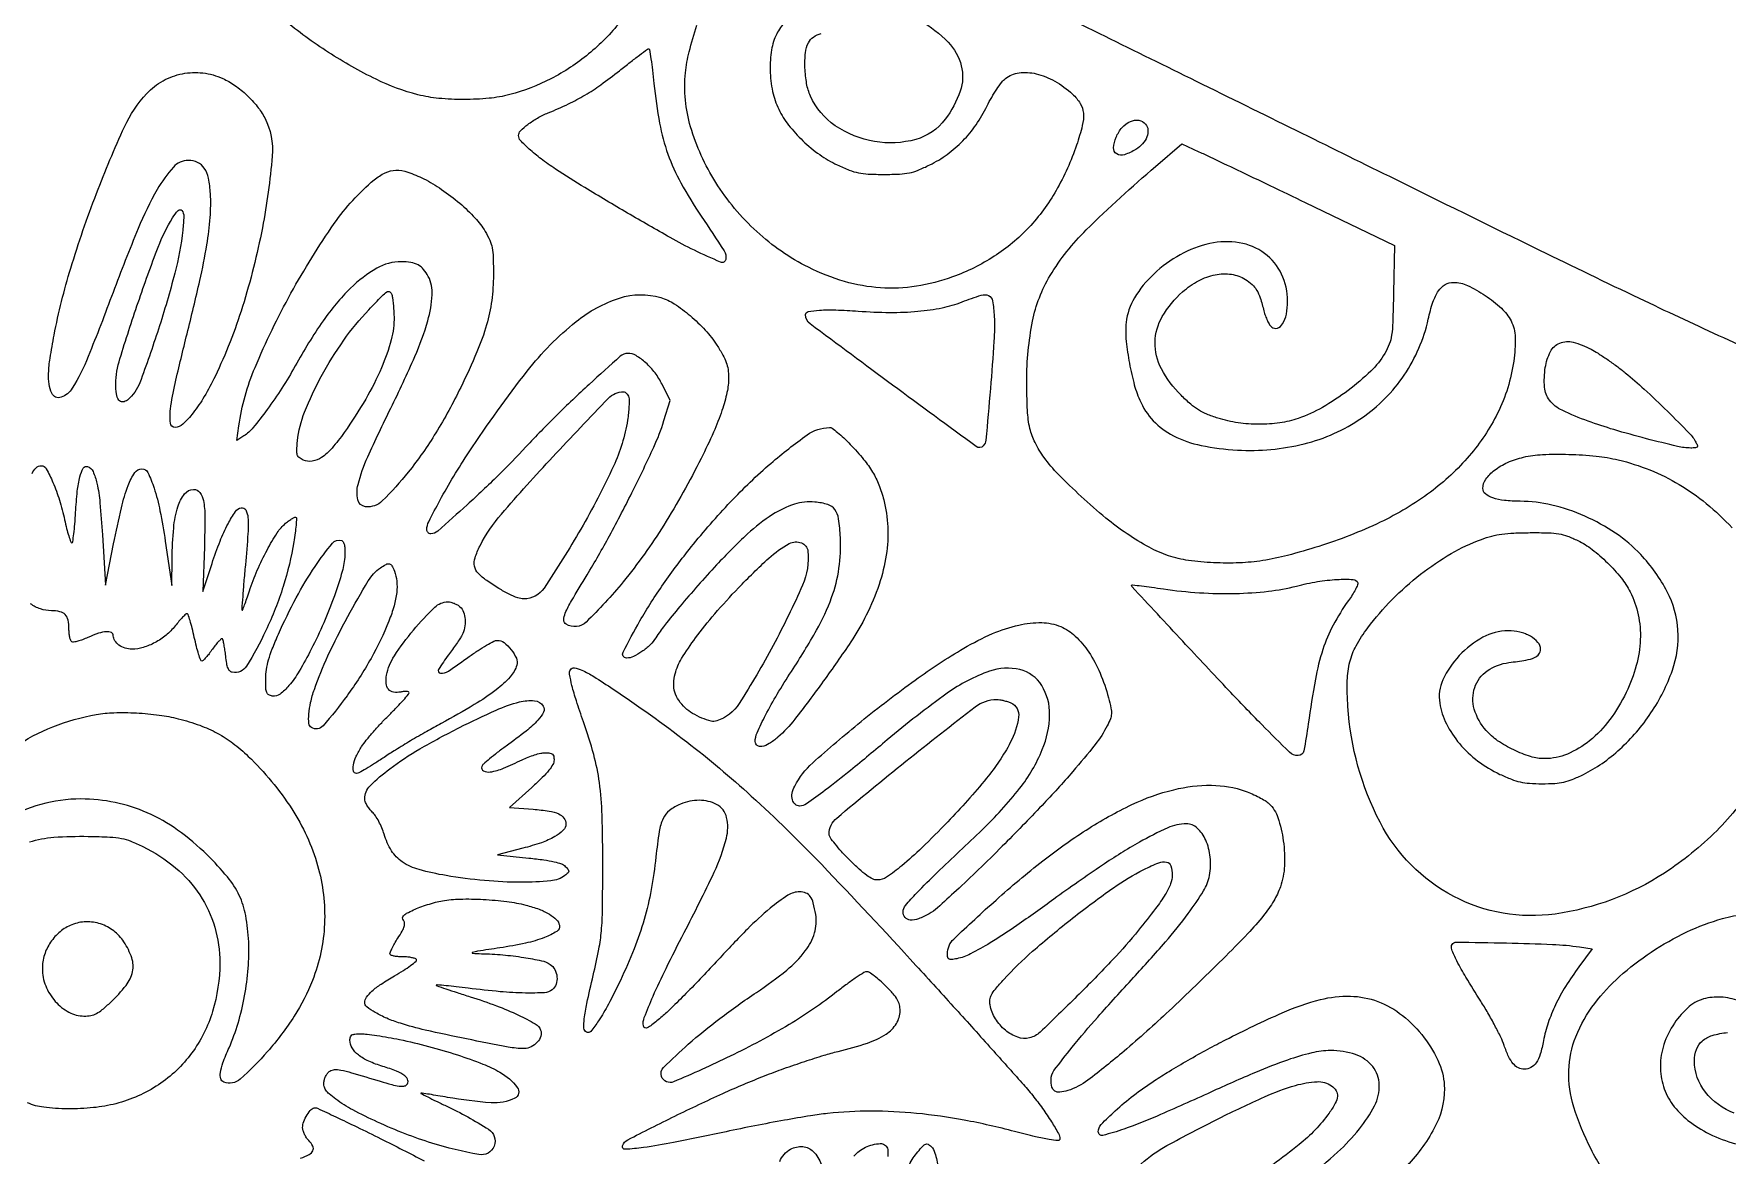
# Model space of a CAD drawing. Header units: inches. Extents: x 0 to 5940, y 0 to 4205.
# Drawn here: x 5472.47 to 5513.54, y 789.33 to 816.52 of the extents above; entities that cross this region are included whole.
import ezdxf

# ---------------------------------------------------------------- set-up
doc = ezdxf.new("R2010")
doc.units = ezdxf.units.IN
doc.header["$LTSCALE"] = 50
doc.header["$MEASUREMENT"] = 0
doc.layers.get('0').update_dxf_attribs({"color": 1})

# ---------------------------------------------------------------- blocks, each defined once
blk = doc.blocks.new('JACZ-COO-GE-001-CAR-LOGO-R00')
at = {"color": 8}
for points in [[(6138.07, 3519.85, -0.003782), (6111.38, 3531.85, -0.003657), (6084.56, 3544.39, -0.002578), (6050.83, 3560.68, -0.000791), (6000.07, 3585.62, 0.000111), (5968.48, 3601.2, 0.000091), (5934.74, 3617.81, 0.000092), (5903.73, 3633.07, 0.000245), (5881.57, 3643.95, -0.000842)], [(5739.93, 3637.92, -0.052553), (5729.27, 3627.11, -0.052228), (5716.51, 3618.7, -0.055886), (5702.57, 3613.34, -0.039981), (5695.59, 3612.11, -0.023501), (5687.12, 3611.7, -0.023482), (5678.62, 3612.08, -0.039129), (5671.57, 3613.3, -0.052222), (5657.42, 3618.52, -0.028692), (5641.33, 3627.62, -0.028577), (5626.2, 3638.64, -0.046825)], [(5795.67, 3637.95, 0.060403), (5792.87, 3633.88, 0.081313), (5791.09, 3628.48, 0.045597), (5790.64, 3621.56, 0.044678), (5791.46, 3614.44, 0.06249), (5793.53, 3608.38, 0.052881), (5796.88, 3603.03, 0.036335), (5801.71, 3597.73, 0.03566), (5807.38, 3593.05, 0.043826), (5813.3, 3589.59, 0.016448), (5817.39, 3587.81, 0.04407), (5820.44, 3586.91, 0.039226), (5823.79, 3586.49, 0.010899), (5829.09, 3586.38, 0.010546), (5834.41, 3586.49, 0.040343), (5837.7, 3586.9, 0.046477), (5840.64, 3587.8, 0.01732), (5844.59, 3589.58, 0.043162), (5850.49, 3593.15, 0.042193), (5855.74, 3597.71, 0.041185), (5860.25, 3603.19, 0.037257), (5863.98, 3609.53, -0.016476), (5865.52, 3612.42, -0.016607), (5867.25, 3615.19, -0.016654), (5868.91, 3617.51, -0.062052), (5870.17, 3618.78, -0.136019), (5874.77, 3620.7, -0.088742), (5880.54, 3620.4, -0.073814), (5886.83, 3617.93, -0.054696), (5892.86, 3613.51, -0.070233), (5895.46, 3610.35, -0.118236), (5896.51, 3607.11, -0.081114), (5896.16, 3602.89, -0.020529), (5894.21, 3596.28, -0.047326), (5887.31, 3580.95, -0.059464), (5878.07, 3568.42, -0.061347), (5866.39, 3558.71, -0.055356), (5852.31, 3551.73, -0.04886), (5840.05, 3548.56, -0.055342), (5827.91, 3548.03, -0.054476), (5815.79, 3550.18, -0.04502), (5803.58, 3554.97, -0.070173), (5786.12, 3567.03, -0.065782), (5772.23, 3583.68, -0.069231), (5763.72, 3602.46, -0.097181), (5762.01, 3620.74, -0.036203), (5763.24, 3627.79, -0.016327), (5765.81, 3636.82, -0.016114)], [(5841.44, 3638.45, -0.061169), (5850.81, 3631.04, -0.134312), (5855.25, 3623.13, -0.145908), (5854.87, 3614.52, -0.077307), (5849.81, 3605.01, -0.165474), (5839.85, 3598.2, -0.110992), (5825.96, 3597.49, -0.10628), (5812.62, 3602.85, -0.141067), (5804.26, 3612.84, -0.060312), (5802.97, 3617.07, -0.034329), (5802.4, 3622.41, -0.034025), (5802.55, 3627.52, -0.09872), (5803.57, 3630.89, -0.118074), (5805.27, 3632.79, -0.083993), (5807.86, 3634.02, -0.052441)], [(5541.15, 3485.26, -0.105928), (5542.48, 3487.18, -0.190473), (5544.25, 3487.88, -0.275082), (5545.89, 3486.9, -0.022855), (5548.15, 3482.25, -0.026696), (5550.34, 3476.28, -0.021172), (5552.08, 3469.63, 0.008726), (5552.79, 3466.66, 0.014035), (5553.5, 3464.16, 0.007764), (5554.17, 3462.13, 0.318816), (5554.53, 3461.88, 0.37183), (5554.84, 3462.15, 0.005109), (5555.22, 3464.89, 0.011388), (5555.57, 3468.2, 0.006895), (5555.83, 3472.13, -0.012716), (5556.4, 3479.31, -0.037045), (5557.28, 3484.2, -0.062524), (5558.42, 3487.08, -0.360402), (5559.83, 3487.64, -0.210209), (5561.7, 3485.96, -0.05298), (5563.03, 3481.97, -0.03095), (5564.05, 3475.4, -0.007725), (5564.88, 3464.56), (5565.91, 3447.58), (5568.66, 3461.48, -0.008657), (5571.31, 3473.7, -0.032557), (5573.59, 3481.2, -0.055184), (5575.82, 3485.57, -0.252609), (5578.24, 3486.88, -0.289406), (5580.26, 3485.6, -0.033047), (5582.34, 3480.36, -0.028439), (5584.34, 3472.67, -0.012764), (5586.14, 3462.38), (5588.36, 3447.38), (5588.46, 3456.49, -0.019296), (5588.98, 3466.86, -0.052783), (5590.4, 3474.05, -0.089262), (5592.64, 3478.37, -0.232842), (5595.69, 3479.88, -0.231408), (5597.8, 3478.85, -0.119515), (5599.03, 3476.11, -0.04699), (5599.52, 3470.75, -0.007869), (5599.34, 3460.44), (5598.82, 3445.38), (5601.95, 3454.88, -0.014229), (5604.66, 3462.41, -0.027014), (5607.34, 3468.26, -0.029819), (5609.82, 3472.39, -0.197198), (5611.8, 3473.68, -0.330589), (5613.33, 3472.95, -0.103224), (5614.07, 3470.35, -0.035919), (5614.07, 3465.01, -0.00544), (5613.2, 3454.38, 0.001919), (5612.68, 3448.61, 0.003111), (5612.3, 3443.69, 0.000531), (5611.98, 3439.36, 0.202927), (5612.08, 3439.06, 0.556218), (5612.25, 3439.09, 0.003196), (5612.94, 3440.84, 0.008316), (5613.72, 3442.97, 0.004773), (5614.59, 3445.56, -0.022495), (5617.23, 3452.56, -0.021372), (5620.53, 3459.41, -0.021628), (5623.94, 3465.18, -0.07351), (5626.83, 3468.45, -0.017494), (5628.02, 3469.37, -0.02781), (5629.09, 3470.07, -0.026632), (5629.98, 3470.51, -0.308574), (5630.34, 3470.44, -0.216329), (5630.5, 3470, -0.005488), (5630.33, 3467.8, -0.010759), (5630.04, 3465.17, -0.007014), (5629.6, 3462.15, -0.037195), (5626.01, 3447.13, -0.033071), (5620.13, 3432.17, -0.028806), (5613.6, 3420.17, -0.310227), (5608.8, 3418.07, -0.153489), (5607.96, 3418.52, -0.096459), (5607.34, 3419.47, -0.055781), (5606.89, 3421.06, -0.016292), (5606.55, 3423.58, 0.009251), (5606.31, 3425.6, 0.012889), (5606.01, 3427.4, 0.00932), (5605.7, 3428.88, 0.140693), (5605.45, 3429.34, 0.387427), (5605.07, 3429.35, 0.025826), (5604.22, 3428.56, 0.02658), (5603.19, 3427.4, 0.015531), (5602.08, 3425.9, -0.012773), (5600.96, 3424.36, -0.018359), (5599.88, 3423.06, -0.01436), (5598.93, 3422.06, -0.198245), (5598.48, 3421.88, -0.317659), (5598.1, 3422.15, -0.008425), (5597.4, 3424.23, -0.014654), (5596.67, 3426.81, -0.009126), (5595.95, 3429.88, 0.008347), (5595.24, 3432.95, 0.013454), (5594.52, 3435.53, 0.00716), (5593.84, 3437.63, 0.321234), (5593.48, 3437.88, 0.191663), (5593.05, 3437.71, 0.010483), (5592, 3436.66, 0.015056), (5590.77, 3435.33, 0.010332), (5589.46, 3433.74, -0.053442), (5586.41, 3430.64, -0.048432), (5582.67, 3428.13, -0.050257), (5578.68, 3426.47, -0.071629), (5574.89, 3425.9, -0.075296), (5572.54, 3426.24, -0.082716), (5570.48, 3427.26, -0.094574), (5569.07, 3428.75, -0.143423), (5568.57, 3430.45, 0.291453), (5567.91, 3431.49, 0.127542), (5566.24, 3431.79, 0.064209), (5563.54, 3431.25, 0.024994), (5559.98, 3429.84, -0.017881), (5558.2, 3429.1, -0.024315), (5556.54, 3428.57, -0.022633), (5555.16, 3428.28, -0.182425), (5554.54, 3428.4, -0.169096), (5554.16, 3428.86, -0.031918), (5553.85, 3429.92, -0.030883), (5553.64, 3431.26, -0.024018), (5553.57, 3432.74, 0.05093), (5553.27, 3435.72, 0.14239), (5552.29, 3437.56, 0.146321), (5550.5, 3438.56, 0.054876), (5547.62, 3438.88, -0.080512), (5543.9, 3439.49, -0.081692), (5540.58, 3441.24, -0.065669)], [(6123.77, 3381.35, -0.062301), (6110.64, 3364.53, -0.051488), (6092.96, 3350.22, -0.110001), (6055.99, 3336.37, -0.157111), (6021.72, 3342.33, -0.153424), (5996.82, 3367.38, -0.103709), (5985.95, 3406.47, -0.021285), (5985.75, 3415.33, -0.05654), (5986.6, 3421.6, -0.064432), (5988.74, 3427.04, -0.034747), (5992.65, 3433.09, -0.034447), (6000.88, 3442.64, -0.032162), (6010.53, 3451.21, -0.033136), (6020.85, 3458.2, -0.044243), (6031.08, 3463.02, -0.02515), (6034.57, 3464.11, -0.028888), (6038, 3464.78, -0.023224), (6042.04, 3465.15, -0.009457), (6047.57, 3465.28, -0.007486), (6053.75, 3465.23, -0.035127), (6057.28, 3464.89, -0.048609), (6060.17, 3464.11, -0.02372), (6063.68, 3462.6, -0.051016), (6068.52, 3459.6, -0.029396), (6073.69, 3455.09, -0.029406), (6078.3, 3450.01, -0.051546), (6081.38, 3445.25, -0.066404), (6084.1, 3437.54, -0.061513), (6084.8, 3429.17, -0.057205), (6083.44, 3420.34, -0.044979), (6080.04, 3411.27, -0.048058), (6074.48, 3402.07, -0.062354), (6067.66, 3394.96, -0.071031), (6060.14, 3390.44, -0.099388), (6052.48, 3388.89, -0.07532), (6047.71, 3389.6, -0.03743), (6042, 3391.84, -0.037225), (6036.58, 3394.96, -0.063384), (6032.67, 3398.41, -0.108412), (6028.69, 3405.63, -0.15441), (6028.82, 3412.91, -0.161471), (6033.06, 3418.56, -0.120625), (6040.39, 3421.37, 0.009758), (6046.16, 3422.22, 0.058295), (6049.07, 3423.06, 0.135114), (6050.52, 3424.2, 0.160254), (6051.07, 3425.86, 0.180767), (6050.2, 3428.18, 0.084281), (6047.68, 3430.25, 0.070464), (6044.09, 3431.68, 0.063297), (6040.1, 3432.13, 0.1213), (6031.62, 3429.9, 0.079194), (6023.57, 3423.71, 0.081724), (6018.07, 3415.55, 0.148353), (6016.99, 3407.65, 0.077056), (6019.25, 3400.66, 0.059171), (6023.68, 3393.96, 0.055599), (6029.89, 3388.09, 0.051902), (6037.37, 3383.58, 0.016668), (6041.21, 3381.94, 0.038095), (6044.22, 3381.02, 0.037769), (6047.35, 3380.56, 0.016127), (6051.59, 3380.41, 0.015336), (6055.89, 3380.52, 0.041304), (6058.92, 3380.95, 0.04227), (6061.8, 3381.86, 0.0167), (6065.59, 3383.57, 0.038049), (6071.88, 3387.29, 0.031992), (6077.93, 3392.13, 0.030934), (6083.51, 3397.88, 0.029871), (6088.42, 3404.34, 0.062584), (6095.65, 3418.78, 0.101488), (6097.52, 3432.33, 0.104287), (6093.9, 3445.27, 0.068994), (6084.93, 3457.88, 0.055011), (6076.47, 3465.07, 0.044753), (6066.05, 3470.84, 0.0451), (6054.88, 3474.61, 0.05868), (6044.16, 3475.88, -0.025825), (6038.85, 3476.16, -0.057188), (6034.9, 3477.04, -0.088583), (6032.43, 3478.42, -0.224805), (6031.57, 3480.24, -0.156413), (6032.56, 3483.33, -0.073775), (6035.51, 3486.38, -0.060668), (6039.92, 3489, -0.045525), (6045.29, 3490.79, -0.046668), (6051.71, 3491.68, -0.018288), (6060.67, 3491.75, -0.018462), (6069.9, 3491.15, -0.03327), (6077.37, 3489.87, -0.03669), (6088.06, 3486.47, -0.039004), (6097.92, 3481.58, -0.037982), (6107.12, 3475.1, -0.031546), (6115.85, 3466.91, -0.04237)], [(5535.07, 3392.72, -0.05585), (5548.09, 3399.65, -0.050037), (5562.81, 3403.83, -0.038355), (5568.76, 3404.43, -0.018994), (5576.37, 3404.33, -0.018942), (5584.11, 3403.63, -0.031426), (5590.54, 3402.39, -0.02321), (5597.78, 3400.15, -0.036654), (5603.72, 3397.5, -0.038549), (5608.99, 3394.12, -0.029529), (5614.2, 3389.67, -0.057347), (5628.89, 3371.92, -0.074606), (5637.64, 3352.73, -0.080735), (5639.96, 3333.08, -0.083041), (5635.88, 3313.9, -0.049362), (5629.72, 3301.87, -0.036223), (5620.7, 3289.88, -0.032274), (5611.46, 3280.56, -0.279736), (5605.95, 3279.56, -0.232786), (5604.89, 3280.7, -0.110152), (5604.75, 3282.75, -0.052874), (5605.6, 3286.03, -0.013247), (5607.69, 3291.15, 0.031269), (5610.75, 3299.5, 0.026277), (5612.95, 3308.66, 0.026253), (5614.18, 3318.01, 0.031018), (5614.33, 3326.94, 0.033474), (5613.32, 3335.87, 0.066642), (5611.14, 3342.63, 0.061853), (5607.13, 3348.89, 0.025353), (5600.29, 3356.33, 0.038744), (5590.32, 3364.72, 0.051274), (5580.02, 3370.6, 0.053896), (5569.18, 3374.07, 0.050141), (5557.57, 3375.25, 0.067782), (5544.05, 3373.42, 0.0683), (5531.56, 3368.05, 0.064347)], [(6117.94, 3222.13, -0.042935), (6109.41, 3223.27, -0.05274), (6096.4, 3227.64, -0.063521), (6085.46, 3234.45, -0.060535), (6076.18, 3244.08, -0.042129), (6068.14, 3256.88, -0.044574), (6062.33, 3271.09, -0.081407), (6060.63, 3283.47, -0.090028), (6063.01, 3294.89, -0.065885), (6069.42, 3306.17, -0.048385), (6077.75, 3315.2, -0.035815), (6088.52, 3323.52, -0.035412), (6100.53, 3330.31, -0.04353), (6112.59, 3334.82, -0.035386), (6120.13, 3336.34, -0.030806)], [(6116.58, 3269.03, -0.133884), (6106.8, 3276.19, -0.168475), (6103.09, 3286.72, -0.087634), (6103.76, 3290.61, -0.12987), (6105.71, 3293.44, -0.106037), (6109.15, 3295.31, -0.045801), (6114.29, 3296.33, 0.01111)], [(6118.89, 3306.76, 0.068123), (6112.8, 3308.21, 0.080012), (6106.89, 3307.84, 0.12048), (6101.32, 3305.06, 0.070093), (6096.31, 3299.46, 0.066389), (6092.79, 3292.31, 0.080796), (6091.58, 3284.94, 0.077741), (6092.64, 3278.1, 0.079648), (6095.73, 3271.98, 0.071601), (6100.91, 3266.62, 0.048042), (6108.13, 3262.08, 0.053767), (6117.04, 3258.73, 0.036763)], [(5540.18, 3360.73, -0.05854), (5548.45, 3362.31, -0.022804), (5560.09, 3362.61, -0.006096), (5567.43, 3362.38, -0.035048), (5571.3, 3361.94, -0.049395), (5574.46, 3361.02, -0.019641), (5578.59, 3359.17, -0.059143), (5589.64, 3351.97, -0.072638), (5597.83, 3342.8, -0.075465), (5602.85, 3331.97, -0.07093), (5604.57, 3319.91, -0.073688), (5602.13, 3303.47, -0.085383), (5595.05, 3289.33, -0.087778), (5583.85, 3278.67, -0.083341), (5569.46, 3272.26, -0.038776), (5561.86, 3270.91, -0.026888), (5553.14, 3270.52, -0.026836), (5545.02, 3271.04, -0.0764), (5539.57, 3272.54, -0.072495)], [(5972.01, 3247.19, 0.026682), (5982.47, 3255.86, 0.035656), (5989.83, 3263.71, 0.053361), (5994.95, 3271.58, 0.123016), (5996.56, 3278.64, 0.164833), (5994.34, 3284.77, 0.143019), (5988.5, 3288.88, 0.086084), (5980.07, 3290.21, 0.055535), (5973.7, 3289.41, 0.024436), (5965.55, 3287.02, 0.017244), (5954.73, 3282.84, 0.006127), (5939.57, 3276.15, -0.004399), (5921.45, 3268.08, -0.017916), (5910.23, 3263.67, -0.024478), (5903.12, 3261.55, -0.486576), (5901.57, 3262.77, -0.192599), (5902.55, 3265.21, -0.017692), (5907.31, 3269.87, -0.021471), (5913.48, 3275.03, -0.017353), (5920.52, 3280.04, -0.010423), (5925.5, 3283.18, -0.005238), (5931.92, 3286.95, -0.005198), (5938.63, 3290.71, -0.007674), (5944.61, 3293.86, -0.012558), (5963.72, 3302.97, -0.043202), (5976.69, 3307.45, -0.067356), (5986.78, 3308.59, -0.084105), (5996.03, 3306.81, -0.079156), (6004.39, 3302.06, -0.061012), (6011.74, 3294.56, -0.062845), (6016.85, 3285.79, -0.100842), (6018.57, 3277.34, -0.124891), (6015.17, 3263.95, -0.07247), (6005.17, 3250.57, -0.054656)], [(5631.89, 3253.85, 0.040291), (5634.76, 3255.04, 0.167761), (5636.05, 3256.37, 0.23088), (5636.02, 3257.92, 0.078117), (5634.65, 3259.8, -0.047589), (5633.85, 3260.76, -0.037541), (5633.18, 3261.94, -0.038717), (5632.72, 3263.13, -0.072703), (5632.57, 3264.16, -0.089317), (5632.94, 3266.23, -0.051681), (5634.07, 3268.5, -0.05243), (5635.51, 3270.33, -0.202294), (5636.81, 3270.88, -0.10973), (5637.64, 3270.69, -0.000872), (5643.8, 3267.8, -0.00312), (5650.85, 3264.42, -0.001994), (5659, 3260.41, -0.005784), (5673.71, 3252.89, -0.020767)], [(5837.71, 3251.72, -0.05769), (5840.52, 3255.94, -0.011563), (5842.28, 3257.93, -0.10729), (5843.21, 3258.58, -0.22383), (5844.02, 3258.55, -0.072005), (5845.02, 3257.82, -0.132623), (5846.35, 3255.57, -0.022095), (5847.48, 3250.64, -0.023543)], [(5793.9, 3252.69, -0.183756), (5797.53, 3256.85, -0.141305), (5801.66, 3257.74, -0.180674), (5805.19, 3256.13, -0.114649), (5807.9, 3251.78, -0.042415)], [(5818.92, 3254.51, -0.110042), (5822.83, 3257.52, -0.095363), (5827.85, 3258.78, -0.087559), (5828.58, 3258.69, -0.070415), (5829.3, 3258.36, -0.070392), (5829.89, 3257.84, -0.087381), (5830.27, 3257.21, -0.095366), (5830.45, 3256.23, -0.017603), (5830.36, 3254.39, -0.018322)]]:
    blk.add_lwpolyline(points, format="xyb", dxfattribs=at)
for points in [[(5751.35, 3617.13, 0.02031), (5753.26, 3603.65, 0.040161), (5756.06, 3593.22, 0.040905), (5760.45, 3583.49, 0.021894), (5767.34, 3572.24, -0.004911), (5775.03, 3560.58, -0.195483), (5775.6, 3557.61, -0.474435), (5773.88, 3556.71, -0.012674), (5765.02, 3560.72, -0.016375), (5756.78, 3565.04, -0.003302), (5742.45, 3573.3, -0.003632), (5727.96, 3581.91, -0.010418), (5718.07, 3588.18, -0.015011), (5713.19, 3591.63, -0.022501), (5709.17, 3594.95, -0.020591), (5706.22, 3597.85, -0.190516), (5705.57, 3599.49, -0.197143), (5706.22, 3601.07, -0.034113), (5708.69, 3603.26, -0.034461), (5711.98, 3605.44, -0.032612), (5715.6, 3607.2, 0.013725), (5722.47, 3610.23, 0.023003), (5728.03, 3613.19, 0.02246), (5733.39, 3616.7, 0.012361), (5739.64, 3621.44, -0.002941), (5743.26, 3624.29, -0.004624), (5746.4, 3626.69, -0.001363), (5749.15, 3628.74, -0.160884), (5749.56, 3628.88, -0.367927), (5749.83, 3628.65, -0.002467), (5750.34, 3625.43, -0.007846), (5750.85, 3621.63, -0.004749)], [(5605.57, 3618.8, -0.0473), (5609.67, 3616.46, -0.035183), (5613.72, 3613.16, -0.035353), (5617.23, 3609.36, -0.049818), (5619.75, 3605.49, -0.141264), (5622.31, 3592.58, -0.026209), (5618.95, 3568.35, -0.028339), (5612.25, 3541.7, -0.035983), (5602.95, 3518.09, -0.021307), (5599.31, 3511.26, -0.033205), (5595.55, 3505.75, -0.037002), (5592.06, 3501.92, -0.191758), (5589.45, 3500.88, -0.384028), (5587.85, 3502.33, -0.057974), (5587.9, 3507.04, -0.025196), (5589.46, 3515.72, -0.004005), (5593.51, 3532.54, 0.004751), (5597.8, 3550.48, 0.015032), (5600.2, 3562.6, 0.022094), (5601.32, 3571.8, 0.033318), (5601.4, 3579.87, 0.03567), (5600.73, 3585.08, 0.096838), (5599.32, 3588.5, 0.137782), (5597.07, 3590.43, 0.109915), (5593.94, 3591.13, 0.213831), (5588.87, 3588.85, 0.05256), (5583.4, 3581.25, 0.031726), (5576.97, 3568.09, 0.008527), (5568.46, 3546.43, -0.006644), (5560.06, 3524.79, -0.0407), (5554.69, 3514.09, -0.174517), (5550.9, 3511.03, -0.386864), (5547.75, 3512.38, -0.071919), (5546.86, 3515.43, -0.045424), (5546.68, 3519.15, -0.029102), (5547.19, 3524.26, -0.008401), (5548.56, 3532.08, -0.026268), (5554.19, 3554.69, -0.017553), (5562.87, 3579.91, -0.015746), (5572.36, 3602.51, -0.081074), (5579.91, 3613.75, -0.078066), (5585.38, 3618.02, -0.078102), (5591.9, 3620.4, -0.077902), (5598.85, 3620.67, -0.077069)], [(5917.56, 3603.39, -0.156849), (5918.34, 3601.45, -0.109349), (5917.99, 3599.09, -0.090971), (5916.56, 3596.74, -0.07391), (5914.29, 3594.85, -0.056742), (5910.37, 3593.03, -0.220576), (5907.78, 3593.33, -0.281096), (5906.74, 3595.35, -0.080125), (5907.59, 3598.94, -0.080879), (5909.62, 3602.22, -0.109147), (5912.42, 3604.29, -0.143319), (5915.27, 3604.68, -0.184318)], [(5971.54, 3576.88), (6001.66, 3562.38), (6001.36, 3546.38, -0.003197), (6001.12, 3536.42, -0.02788), (6000.73, 3532.02, -0.057244), (5999.94, 3529.02, -0.040045), (5998.42, 3525.87, -0.068485), (5993.7, 3519.89, -0.030477), (5986.04, 3513.37, -0.030285), (5977.31, 3507.61, -0.04803), (5969.16, 3503.91, -0.04657), (5962.91, 3502.39, -0.036793), (5955.96, 3501.9, -0.035904), (5948.82, 3502.43, -0.038424), (5942, 3503.97, -0.021546), (5938.24, 3505.31, -0.042975), (5935.43, 3506.75, -0.040266), (5932.8, 3508.7, -0.016723), (5929.56, 3511.73, -0.07385), (5922.93, 3520.67, -0.127018), (5920.76, 3529.63, -0.130054), (5923.21, 3538.36, -0.079383), (5930.07, 3546.67, -0.057028), (5935.47, 3550.43, -0.074833), (5941.11, 3552.45, -0.084433), (5946.55, 3552.6, -0.101784), (5951.34, 3550.88, -0.049603), (5953.57, 3549.19, -0.074364), (5955.1, 3547.29, -0.054593), (5956.3, 3544.61, -0.015795), (5957.54, 3540.24, 0.025834), (5958.06, 3538.56, 0.025263), (5958.75, 3536.93, 0.026109), (5959.5, 3535.57, 0.080808), (5960.19, 3534.78, 0.259055), (5962.11, 3534.42, 0.176436), (5963.89, 3535.83, 0.091576), (5965.16, 3539.11, 0.046471), (5965.57, 3543.53, 0.110725), (5963.52, 3552.69, 0.123816), (5957.79, 3559.66, 0.118721), (5949.23, 3563.28, 0.096404), (5939.24, 3563, 0.07079), (5929.27, 3559.23, 0.063465), (5920.32, 3552.71, 0.067458), (5913.8, 3544.65, 0.109393), (5910.98, 3536.34, 0.050087), (5910.93, 3530.86, 0.02054), (5911.91, 3523.48, 0.020665), (5913.54, 3516, 0.037627), (5915.57, 3510.1, 0.088287), (5920.17, 3503.11, 0.084851), (5926.95, 3498.03, 0.068639), (5936.29, 3494.76, 0.035619), (5948.57, 3493.18, 0.075108), (5971.13, 3495.28, 0.089768), (5990.58, 3504, 0.094553), (6005, 3518.54, 0.093767), (6013.11, 3537.41, -0.025018), (6014.71, 3543.24, -0.071101), (6016.58, 3547, -0.110714), (6018.87, 3549.12, -0.132479), (6021.69, 3549.88, -0.10929), (6026.36, 3548.84, -0.039063), (6032.35, 3545.47, -0.039328), (6037.85, 3541.11, -0.086392), (6041.09, 3536.85, -0.113618), (6042.51, 3531.3, -0.042348), (6042.02, 3523.22, -0.039476), (6039.98, 3514.23, -0.039563), (6036.55, 3505.67, -0.06246), (6027, 3491.27, -0.055156), (6013.83, 3478.99, -0.049383), (5996.88, 3468.79, -0.034359), (5976.07, 3460.62, -0.012409), (5965.56, 3457.59, -0.025459), (5957.17, 3455.84, -0.028616), (5949.31, 3455.08, -0.020898), (5940.54, 3455.1, -0.024832), (5932.04, 3455.89, -0.045067), (5925.26, 3457.5, -0.044241), (5918.79, 3460.33, -0.023013), (5911.27, 3464.9, -0.024907), (5904.14, 3470.23, -0.012925), (5895.77, 3477.54, -0.012609), (5888.05, 3485, -0.037152), (5883.28, 3490.64, -0.039004), (5880.17, 3495.71, -0.062429), (5878.44, 3500.48, -0.044409), (5877.62, 3506.59, -0.01114), (5877.38, 3516.66, -0.048789), (5879.33, 3536.73, -0.086996), (5885.28, 3552.17, -0.063804), (5897.5, 3567.64, -0.016578), (5920.93, 3589.1), (5929.79, 3596.69), (5935.6, 3594.03, -0.003919), (5939.31, 3592.31, -0.000353), (5948.56, 3587.9, -0.000459), (5959.58, 3582.63, -0.000358)], [(5673.51, 3584.91, -0.033921), (5679.57, 3581.31, -0.026251), (5685.66, 3576.63, -0.026878), (5690.9, 3571.63, -0.056008), (5694.28, 3567.13, -0.028234), (5695.84, 3564.1, -0.057939), (5696.63, 3561.55, -0.039395), (5696.98, 3558.33, -0.007379), (5697.07, 3552.38, -0.033431), (5696.49, 3543.73, -0.037345), (5694.76, 3535.57, -0.029912), (5691.49, 3526.39, -0.012364), (5686.02, 3514.38, -0.024618), (5677.61, 3499.04, -0.030852), (5668.29, 3485.76, -0.029838), (5659.51, 3476.02, -0.226808), (5653.82, 3474.06, -0.318711), (5651.23, 3476.39, -0.118907), (5651.31, 3481.55, -0.043464), (5654.6, 3490.9, -0.008142), (5662.37, 3507.35, 0.0107), (5670.52, 3524.83, 0.034332), (5674.88, 3536.92, 0.053819), (5676.38, 3545.64, 0.135748), (5675.06, 3551.9, 0.05855), (5673.48, 3554.23, 0.090058), (5671.59, 3555.76, 0.082735), (5669.17, 3556.6, 0.042567), (5665.95, 3556.88, 0.131666), (5657.63, 3554.65, 0.063203), (5648.77, 3547.91, 0.047672), (5639.52, 3536.92, 0.024546), (5630.04, 3521.63, -0.016329), (5625.57, 3514.15, -0.015604), (5620.56, 3506.87, -0.014462), (5615.82, 3500.79, -0.076328), (5612.67, 3497.99), (5610.28, 3496.44), (5611, 3501.41, -0.063812), (5616.48, 3521.11, -0.025989), (5628.63, 3546.19, -0.025906), (5643.25, 3569.77, -0.067141), (5656.72, 3584.51, -0.061845), (5660.48, 3586.93, -0.10663), (5664.09, 3587.8, -0.089309), (5668.17, 3587.16, -0.033815)], [(5592.05, 3567.52, -0.035322), (5589.35, 3552.98, -0.01522), (5583.82, 3534.05, -0.010448), (5577.51, 3515.97, -0.131129), (5573.36, 3510.12, -0.161801), (5571.74, 3509.49, -0.253177), (5570.43, 3510.12, -0.124696), (5569.6, 3512.18, -0.039098), (5569.41, 3515.53, -0.069146), (5570.8, 3524.09, -0.00758), (5576.96, 3543.08, -0.008906), (5583.73, 3561.81, -0.046155), (5588.58, 3571.68, -0.051197), (5590.49, 3574.19, -0.450668), (5591.73, 3574.15, -0.183491), (5592.39, 3572.23, -0.02025)], [(5663.47, 3538.3, -0.071035), (5662.51, 3530.46, -0.035516), (5659.21, 3520.99, -0.030645), (5653.88, 3510.42, -0.021235), (5646.64, 3499.15, -0.024281), (5642.5, 3493.85, -0.066912), (5638.97, 3490.71, -0.106171), (5635.8, 3489.43, -0.150461), (5632.8, 3489.82, -0.056964), (5631.4, 3490.66, -0.156958), (5630.76, 3491.59, -0.088233), (5630.59, 3493.06, -0.010934), (5630.85, 3496.28, -0.068618), (5633.23, 3506.04, -0.030207), (5638.87, 3518.1, -0.029336), (5646.46, 3530.3, -0.036196), (5654.95, 3540.64, -0.003499), (5659.39, 3545.25, -0.05385), (5661.09, 3546.65, -0.296196), (5662.03, 3546.66, -0.18386), (5662.71, 3545.74, -0.032851), (5662.97, 3544.5, -0.009985), (5663.2, 3542.58, -0.009952), (5663.38, 3540.42, -0.010697)], [(5753.62, 3544.74, -0.070962), (5758.23, 3542.61, -0.031953), (5763.6, 3538.63, -0.03131), (5768.71, 3533.72, -0.042418), (5772.63, 3528.66, -0.015068), (5774.66, 3525.31, -0.041993), (5775.8, 3522.81, -0.0518), (5776.38, 3520.48, -0.034673), (5776.57, 3517.73, -0.053678), (5776.03, 3512.68, -0.02813), (5774.34, 3506.6, -0.022448), (5771.48, 3499.28, -0.011572), (5767.29, 3490.38, -0.023804), (5754.66, 3467.83, -0.031398), (5740.95, 3448.67, -0.030149), (5728.43, 3435.07, -0.342526), (5721.63, 3434.34, -0.266925), (5720.86, 3435.76, -0.094248), (5721.37, 3438.09, -0.032401), (5723.44, 3442.19, -0.003794), (5728.71, 3451, 0.012572), (5736.32, 3464.24, 0.008503), (5744.35, 3479.69, 0.007879), (5751.29, 3494.18, 0.033586), (5754.71, 3503.15), (5756.78, 3509.93), (5754.09, 3515.42, 0.049276), (5751.71, 3519.28, 0.046131), (5748.57, 3522.69, 0.049565), (5745.28, 3525.12, 0.134897), (5742.51, 3525.88, 0.184017), (5739.96, 3524.9, 0.003651), (5729.45, 3515.4, 0.009127), (5718.39, 3504.88, 0.010025), (5708.08, 3494.28, -0.010586), (5698.59, 3484.54, -0.009171), (5688.23, 3474.73, -0.003647), (5678.3, 3465.79, -0.183396), (5675.89, 3464.88, -0.108777), (5675.39, 3464.99, -0.09974), (5674.96, 3465.3, -0.095382), (5674.67, 3465.77, -0.090085), (5674.57, 3466.32, -0.117806), (5675.21, 3468.99, -0.007385), (5678.99, 3476.19, -0.011104), (5683.67, 3484.34, -0.01006), (5688.85, 3492.55, -0.020204), (5708.52, 3519.89, -0.057185), (5725, 3536.61, -0.091012), (5739.7, 3544.58, -0.152746)], [(5866.38, 3538.38, -0.027691), (5866.29, 3530.03, -0.004579), (5865.09, 3513.98, -0.001315), (5863.57, 3496.56, -0.170588), (5862.69, 3494.62, -0.37547), (5860.26, 3494.41, -0.00106), (5832.04, 3515.14, -0.001297), (5804.15, 3535.83, -0.236785), (5802.57, 3538.97, -0.363206), (5803.43, 3539.99, -0.027688), (5807.27, 3540.47, -0.024831), (5812.84, 3540.56, -0.010255), (5820.37, 3540.16, 0.016631), (5831.09, 3539.72, 0.02396), (5840.58, 3540.11, 0.027381), (5848.77, 3541.29, 0.043552), (5855.57, 3543.28, -0.015037), (5861.97, 3545.56, -0.186543), (5864.5, 3545.42, -0.252341), (5865.85, 3543.64, -0.027913)], [(6068.17, 3527.28, -0.020614), (6070.51, 3525.91, -0.008402), (6073.59, 3523.87, -0.008297), (6076.82, 3521.56, -0.010484), (6079.73, 3519.31, -0.016586), (6086.13, 3513.79, -0.008045), (6093.96, 3506.33, -0.005263), (6101.34, 3498.92, -0.070376), (6103.6, 3495.82, -0.034831), (6104.09, 3494.73, -0.278096), (6103.99, 3494.21, -0.194681), (6103.43, 3493.94, -0.017891), (6101.85, 3493.89, -0.05761), (6097.37, 3494.42, -0.005737), (6086.85, 3497.04, -0.007923), (6075.88, 3500.1, -0.014916), (6067.14, 3502.97, -0.024888), (6058.41, 3506.63, -0.113227), (6054.12, 3510.04, -0.151492), (6052.41, 3514.43, -0.056785), (6052.69, 3521.1, -0.07955), (6054.44, 3526.5, -0.181509), (6057.56, 3529.35, -0.159651), (6062.1, 3529.64, -0.058618)], [(5742.82, 3511.02, -0.065352), (5742.96, 3509.95, -0.012568), (5742.9, 3507.99, -0.013188), (5742.71, 3505.69, -0.011818), (5742.4, 3503.32, -0.069589), (5737.67, 3487.73, -0.023101), (5726.62, 3466.49, -0.015959), (5714.17, 3446.54, -0.250321), (5707.32, 3442.88, -0.088939), (5705.3, 3443.24, -0.02625), (5702.41, 3444.49, -0.022338), (5698.9, 3446.43, -0.012711), (5694.82, 3449.07, -0.053218), (5691.92, 3451.54, -0.142669), (5690.69, 3453.94, -0.127648), (5690.87, 3456.79, -0.038819), (5692.54, 3460.83, -0.060573), (5699.77, 3471.56, -0.009113), (5717.16, 3490.91, -0.004519), (5735.95, 3510.71, -0.203368), (5741.05, 3512.88, -0.129666), (5741.58, 3512.74, -0.073902), (5742.1, 3512.33, -0.065554), (5742.54, 3511.73, -0.060654)], [(5817.71, 3495.13, -0.016921), (5822.23, 3490.02, -0.036927), (5825.26, 3485.75, -0.042175), (5827.37, 3481.47, -0.029865), (5829.03, 3476.36, -0.053315), (5830.4, 3467.23, -0.048107), (5829.88, 3457.7, -0.044414), (5827.45, 3447.74, -0.033781), (5823.12, 3437.38, -0.031907), (5817.87, 3428.35, -0.009092), (5808.59, 3415.04, -0.008121), (5798.96, 3402.2, -0.04853), (5793.23, 3396.13, -0.038645), (5790.33, 3393.97, -0.092579), (5787.86, 3392.99, -0.200031), (5786.27, 3393.31, -0.248702), (5785.57, 3394.63, -0.10563), (5786.22, 3397.65, -0.013788), (5789.09, 3403.61, -0.015157), (5793.03, 3410.71, -0.010895), (5797.84, 3418.4, 0.016828), (5806.35, 3432.37, 0.040851), (5811.41, 3443.34, 0.051977), (5813.89, 3453.23, 0.048753), (5814.36, 3463.63, 0.021447), (5813.76, 3469.97, 0.121748), (5812.51, 3473.09, 0.16548), (5810.15, 3474.77, 0.049092), (5805.74, 3475.64, 0.102444), (5798.84, 3474.88, 0.064311), (5791.47, 3471.41, 0.045064), (5782.98, 3464.83, 0.017681), (5772.5, 3454.35, 0.00692), (5766.2, 3447.4, 0.006968), (5760.1, 3440.3, 0.006923), (5754.95, 3433.95, 0.026044), (5752, 3429.76, -0.059885), (5750.03, 3427.34, -0.040189), (5747.27, 3425.07, -0.040688), (5744.38, 3423.39, -0.11174), (5742.1, 3422.88, -0.557397), (5740.89, 3424.84, -0.015767), (5746.59, 3435.42, -0.020343), (5754.57, 3447.95, -0.017506), (5763.93, 3460.45, -0.020246), (5777.23, 3475.68, -0.024912), (5790.88, 3488.71, -0.024115), (5803.13, 3498.3, -0.147277), (5810.67, 3500.83, -0.163137), (5811.57, 3500.56, -0.016193), (5813.4, 3499.17, -0.019056), (5815.51, 3497.33, -0.014001)], [(5646.84, 3457.66, -0.056332), (5645.93, 3452.12, -0.01675), (5643.31, 3443.94, -0.01644), (5639.71, 3434.8, -0.016241), (5635.5, 3425.88, -0.015226), (5631.43, 3418.5, -0.040148), (5627.96, 3413.58, -0.059918), (5624.93, 3410.72, -0.196896), (5622.31, 3410.06, -0.09012), (5621.1, 3410.46, -0.179112), (5620.44, 3411.22, -0.082403), (5620.15, 3412.66, -0.010147), (5620.11, 3415.88, -0.034706), (5620.36, 3419.06, -0.032466), (5621.05, 3422.24, -0.024955), (5622.31, 3425.98, -0.010002), (5624.4, 3430.96, -0.018634), (5630.41, 3443.28, -0.025714), (5636.77, 3453.83, -0.021772), (5642.62, 3461.72, -0.317186), (5645.78, 3462.62, -0.192026), (5646.32, 3462.14, -0.065578), (5646.68, 3461.13, -0.04552), (5646.86, 3459.65, -0.019974)], [(5803.39, 3458.97, -0.127301), (5801.58, 3447.57, -0.020485), (5791.65, 3427.15, -0.018467), (5780.17, 3407.56, -0.172555), (5772.57, 3401.64, -0.14497), (5770.64, 3401.57, -0.033773), (5767.54, 3402.61, -0.035242), (5764.35, 3404.2, -0.055694), (5761.91, 3406.02, -0.055518), (5759.71, 3408.61, -0.07695), (5758.41, 3411.36, -0.078244), (5758.02, 3414.33, -0.059637), (5758.49, 3417.59, -0.071631), (5760.69, 3422.69, -0.021621), (5765.41, 3429.71, -0.019369), (5771.89, 3437.82, -0.013039), (5779.88, 3446.59, -0.015051), (5790.16, 3456.66, -0.065235), (5797.11, 3461.58, -0.213595), (5801.2, 3461.84, -0.287228)], [(5663.59, 3452.31, -0.067411), (5664.39, 3448.88, -0.050949), (5664.36, 3445, -0.042351), (5663.49, 3440.55, -0.024461), (5661.73, 3435.38, -0.034673), (5655.69, 3422.74, -0.028479), (5647.58, 3410.15, -0.021856), (5639.49, 3399.99, -0.367233), (5635.54, 3399.4, -0.235218), (5634.68, 3400.78, -0.042657), (5634.66, 3403.9, -0.037833), (5635.27, 3407.88, -0.025687), (5636.54, 3412.3, -0.026481), (5641.14, 3423.66, -0.015111), (5647.82, 3436.89, -0.011477), (5654.74, 3448.96, -0.10442), (5658.86, 3453.37, -0.027549), (5660.8, 3454.57, -0.181828), (5661.91, 3454.73, -0.211786), (5662.75, 3454.11, -0.038535)], [(5989.27, 3448.29, -0.185621), (5989.24, 3447.62, -0.016802), (5988.49, 3446.07, -0.020014), (5987.44, 3444.25, -0.014299), (5986.12, 3442.29, 0.032628), (5980.97, 3433.98, 0.043687), (5977.5, 3425.82, 0.033789), (5974.94, 3415.7, 0.011453), (5972.56, 3400.69, -0.015081), (5971.03, 3391.5, -0.352678), (5969.14, 3389.92, -0.199889), (5966.24, 3391.06, -0.006042), (5956.84, 3400.38, -0.005191), (5945.7, 3411.94, -0.001889), (5930.13, 3428.56, -0.000107), (5912.94, 3447.05, -0.399306), (5912.95, 3447.59, -0.234612), (5913.14, 3447.65, -0.000566), (5916.16, 3447.28, -0.003379), (5919.59, 3446.83, -0.002076), (5923.61, 3446.25, 0.020688), (5935.76, 3444.98, 0.021309), (5947.86, 3444.73, 0.022566), (5959.08, 3445.48, 0.03557), (5968.57, 3447.24, -0.022621), (5975.64, 3448.74, -0.02829), (5982.31, 3449.45, -0.024698), (5987.73, 3449.46, -0.310587)], [(5685.74, 3440.22, -0.120458), (5686.95, 3438.43, -0.071727), (5687.5, 3435.9, -0.066614), (5687.32, 3433.12, -0.07283), (5686.41, 3430.56, -0.021997), (5685.75, 3429.44, -0.006105), (5684.61, 3427.73, -0.006151), (5683.28, 3425.83, -0.006413), (5681.91, 3423.98, 0.024102), (5678.51, 3419.04, 0.558534), (5679.14, 3417.78, 0.170935), (5681.84, 3418.48, 0.010179), (5688.85, 3423.38, -0.011709), (5691.88, 3425.48, -0.0152), (5694.76, 3427.26, -0.012871), (5697.22, 3428.6, -0.118464), (5698.39, 3428.88, -0.165884), (5700.65, 3428.11, -0.061338), (5703.08, 3425.7, -0.061599), (5704.84, 3422.8, -0.180615), (5704.99, 3420.51, -0.111975), (5702.72, 3416.51, -0.043807), (5698.01, 3412.17, -0.030047), (5690.61, 3407.14, -0.010613), (5679.44, 3400.81, 0.006117), (5674.52, 3398.08, 0.004378), (5669.09, 3394.91, 0.004421), (5663.97, 3391.81, 0.009459), (5660.08, 3389.3, -0.006539), (5656.9, 3387.22, -0.009354), (5654.03, 3385.47, -0.005797), (5651.58, 3384.08, -0.126961), (5650.79, 3383.88, -0.342145), (5649.77, 3384.67, -0.110354), (5649.71, 3386.71, -0.063172), (5650.67, 3389.69, -0.037004), (5652.52, 3392.96, -0.023727), (5654.09, 3395.1, -0.008637), (5656.52, 3397.98, -0.008541), (5659.29, 3401.05, -0.010092), (5662.02, 3403.85, 0.006189), (5664.53, 3406.39, 0.009351), (5666.64, 3408.67, 0.004717), (5668.37, 3410.64, 0.179573), (5668.57, 3411.18, 0.316433), (5668.37, 3411.46, 0.065744), (5667.74, 3411.6, 0.047285), (5666.82, 3411.59, 0.027393), (5665.73, 3411.41, -0.096413), (5663.31, 3411.36, -0.178489), (5661.62, 3412.32, -0.153997), (5660.81, 3414.29, -0.067673), (5660.96, 3417.13, -0.099052), (5663.58, 3423.64, -0.029283), (5670.03, 3432.32, -0.025369), (5677.21, 3440.05, -0.195401), (5681.7, 3441.88, -0.060936), (5682.68, 3441.76, -0.036293), (5683.8, 3441.39, -0.035843), (5684.88, 3440.86, -0.050969)], [(5888.85, 3433.53, -0.091675), (5893.78, 3430.3, -0.054422), (5898.32, 3424.91, -0.047595), (5902.16, 3417.82, -0.03655), (5905, 3409.47, -0.011242), (5905.84, 3405.94, -0.06287), (5906, 3404, -0.082532), (5905.65, 3402.33, -0.027076), (5904.61, 3400.03, -0.046578), (5900.51, 3393.66, -0.012922), (5892.93, 3384.49, -0.010957), (5882.55, 3373.09, -0.005649), (5869.09, 3359.27, -0.00463), (5861.08, 3351.37, -0.005964), (5853.57, 3344.27, -0.004628), (5847.16, 3338.47, -0.051054), (5844.35, 3336.44, -0.040338), (5840.75, 3334.74, -0.110352), (5837.97, 3334.34, -0.201691), (5836.26, 3335.23, -0.175891), (5835.57, 3337.13, -0.177541), (5836.34, 3339.24, -0.015957), (5840.18, 3343.48, -0.009995), (5847.1, 3350.39, -0.001282), (5862.3, 3364.88, 0.036701), (5874.97, 3378.8, 0.068413), (5882.64, 3391.95, 0.092443), (5885.12, 3403.71, 0.145171), (5882.43, 3413.61, 0.197425), (5875.03, 3418.97, 0.145032), (5864.81, 3418.45, 0.071101), (5850.47, 3410.98, 0.019211), (5830.19, 3395.21, -0.003278), (5817.81, 3384.93, -0.009988), (5809.22, 3378.18, -0.008793), (5802.95, 3373.63, -0.153973), (5800.58, 3372.88, -0.182656), (5799.04, 3373.46, -0.153182), (5798.13, 3374.97, -0.109915), (5798.08, 3377.18, -0.069985), (5798.93, 3379.61, -0.091186), (5805, 3387.44, -0.011508), (5821.34, 3401.4, -0.014511), (5839.67, 3415.47, -0.023703), (5856.07, 3426.18, -0.029677), (5865.83, 3431.15, -0.047932), (5874.68, 3434.05, -0.058345), (5882.43, 3434.86, -0.096307)], [(5737.57, 3412.38, -0.016881), (5762.44, 3394.55, -0.020929), (5784.26, 3376.25, -0.016614), (5808.05, 3353.06, -0.006203), (5839.92, 3319.01, -0.000972), (5853.38, 3304.21, -0.001282), (5865.59, 3290.67, -0.000923), (5875.77, 3279.27, -0.012493), (5879.38, 3275.01, -0.013865), (5882.72, 3270.61, -0.014905), (5885.73, 3266.14, -0.011233), (5888.11, 3262.16, -0.13005), (5888.57, 3260.42, -0.430861), (5887.93, 3259.81, -0.025254), (5884.96, 3260.13, -0.019881), (5880.37, 3261.05, -0.005546), (5873.27, 3262.85, 0.018324), (5856.27, 3266.69, 0.02243), (5840.15, 3268.98, 0.023822), (5824.78, 3269.73, 0.027114), (5810.07, 3268.95, 0.013545), (5804.31, 3268.17, 0.003896), (5795.44, 3266.65, 0.003917), (5785.46, 3264.78, 0.00416), (5775.72, 3262.79, -0.003132), (5757.97, 3259.14, -0.015031), (5747.79, 3257.42, -0.020927), (5741.62, 3256.83, -0.519998), (5740.72, 3257.97, -0.204741), (5742.5, 3260.09, -0.002621), (5758.42, 3268.05, -0.008253), (5774.62, 3275.72, -0.013187), (5788.74, 3281.67, -0.007104), (5795.3, 3284.13, -0.005898), (5802.36, 3286.56, -0.00596), (5808.87, 3288.64, -0.015984), (5813.57, 3289.92, 0.021423), (5823.51, 3292.73, 0.065737), (5829.8, 3295.77, 0.107362), (5833.31, 3299.34, 0.141384), (5834.57, 3303.71, 0.060877), (5834.33, 3305.69, 0.071536), (5833.62, 3307.44, 0.049598), (5832.22, 3309.36, 0.014577), (5829.71, 3312.02, 0.014697), (5827.74, 3313.88, 0.019349), (5825.83, 3315.45, 0.017102), (5824.17, 3316.62, 0.146235), (5823.31, 3316.88, 0.140467), (5822.35, 3316.6, 0.007791), (5819.71, 3314.9, 0.01154), (5816.61, 3312.71, 0.008153), (5813.22, 3310.13, -0.033025), (5797.04, 3299.01, -0.021471), (5777.06, 3288.27, -0.012734), (5758, 3279.65, -0.431396), (5753.9, 3281.46, -0.291578), (5754.61, 3284.54, -0.013115), (5762.95, 3292.32, -0.019265), (5773.63, 3301.06, -0.014351), (5786.03, 3309.89, 0.022509), (5796.23, 3317.41, 0.06022), (5802.5, 3323.87, 0.088828), (5805.62, 3329.96, 0.11548), (5806.03, 3336.2, 0.02223), (5805.2, 3340.12, 0.090075), (5804.18, 3342.32, 0.145017), (5802.73, 3343.47, 0.095891), (5800.63, 3343.88, 0.143944), (5796.6, 3342.69, 0.030651), (5790.63, 3338.31, 0.023828), (5782.97, 3331.29, 0.009352), (5773.07, 3320.92, -0.004485), (5767.65, 3315.14, -0.004469), (5762.13, 3309.45, -0.00438), (5757.21, 3304.56, -0.017489), (5754.07, 3301.7, -0.005635), (5750.65, 3298.86, -0.055544), (5749.07, 3297.85, -0.25151), (5748.25, 3297.88, -0.227466), (5747.77, 3298.58, -0.131398), (5748.09, 3301.42, -0.009964), (5751.06, 3308.6, -0.01147), (5755.43, 3317.99, -0.005195), (5761.56, 3330.1, 0.008871), (5771.7, 3350.48, 0.049157), (5775.84, 3361.99, 0.118795), (5775.92, 3369.01, 0.220429), (5772.5, 3373.42, 0.061926), (5769.7, 3374.45, 0.055454), (5766.63, 3374.81, 0.053314), (5763.44, 3374.5, 0.048942), (5760.29, 3373.52, 0.064825), (5756.6, 3371.36, 0.119961), (5754.46, 3368.66, 0.070296), (5753.14, 3364.31, 0.01181), (5752.01, 3355.66, -0.019423), (5750.4, 3344.61, -0.024288), (5748.02, 3334.53, -0.023854), (5744.63, 3324.57, -0.017669), (5739.98, 3313.92, -0.00928), (5735.92, 3305.85, -0.024093), (5732.62, 3300.24, -0.027558), (5729.98, 3296.66, -0.374654), (5728.5, 3296.42, -0.246764), (5727.69, 3297.79, -0.042071), (5727.8, 3300.93, -0.023332), (5728.67, 3306.14, -0.004366), (5730.79, 3315.59, 0.008877), (5732.71, 3324.52, 0.026761), (5733.58, 3330.69, 0.018741), (5733.94, 3337.96, 0.002685), (5734.04, 3352.88, 0.007683), (5733.8, 3369.81, 0.026101), (5732.9, 3380.8, 0.03295), (5730.99, 3390.25, 0.018722), (5727.51, 3401.38, -0.006686), (5725.11, 3408.44, -0.01708), (5723.62, 3413.62, -0.01758), (5722.82, 3417.41, -0.184219), (5723.11, 3418.94, -0.302329), (5724.44, 3419.55, -0.067256), (5726.97, 3418.8, -0.033401), (5730.98, 3416.65, -0.007252)], [(5713.94, 3406.66, -0.263445), (5714.03, 3404.64, -0.06954), (5712.11, 3401.89, -0.038809), (5708.13, 3398.23, -0.01084), (5701.37, 3393.14, 0.007666), (5698.39, 3390.92, 0.010644), (5695.79, 3388.84, 0.007399), (5693.69, 3387.03, 0.120075), (5693.17, 3386.27, 0.376886), (5693.73, 3384.77, 0.166144), (5696, 3384.38, 0.056526), (5700.52, 3385.67, 0.018902), (5706.79, 3388.51, -0.022482), (5708.81, 3389.42, -0.019651), (5711.01, 3390.18, -0.02011), (5713.05, 3390.72, -0.053947), (5714.54, 3390.88, -0.029371), (5716.16, 3390.78, -0.140701), (5717.01, 3390.43, -0.174363), (5717.44, 3389.72, -0.050969), (5717.57, 3388.44, -0.130248), (5717.17, 3386.94, -0.041349), (5715.85, 3385.01, -0.028358), (5713.59, 3382.53, -0.009652), (5710.04, 3379.19), (5702.51, 3372.38), (5710.52, 3371.77, -0.017814), (5715.92, 3371.16, -0.068375), (5719.16, 3370.21, -0.129089), (5720.92, 3368.8, -0.160539), (5721.57, 3366.82, -0.202733), (5720.66, 3364.67, -0.063748), (5717.8, 3362.53, -0.045139), (5713.27, 3360.48, -0.020808), (5707.07, 3358.6), (5698.47, 3356.38), (5709.08, 3355.28, -0.007988), (5714.13, 3354.68, -0.022391), (5717.63, 3354.04, -0.030859), (5720.04, 3353.33, -0.111668), (5721.38, 3352.47, -0.020752), (5722.35, 3351.4, -0.185953), (5722.55, 3350.81, -0.200913), (5722.3, 3350.27, -0.024722), (5721.26, 3349.41, -0.137857), (5716.45, 3347.58, -0.022298), (5706.34, 3347.11, -0.023236), (5694.1, 3347.67, -0.018824), (5681.07, 3349.36, -0.025493), (5671.96, 3351.38, -0.080025), (5666.27, 3353.98, -0.106777), (5662.62, 3357.75, -0.068609), (5660.12, 3363.34, 0.028608), (5659.37, 3365.48, 0.023633), (5658.33, 3367.66, 0.02427), (5657.18, 3369.58, 0.056991), (5656.1, 3370.85, -0.040547), (5655.13, 3371.92, -0.036729), (5654.31, 3373.17, -0.038702), (5653.75, 3374.4, -0.088461), (5653.57, 3375.4, -0.199334), (5655.35, 3379.68, -0.035108), (5662.07, 3385.5, -0.029793), (5672.14, 3392.15, -0.014907), (5685.57, 3399.39, -0.010624), (5697.97, 3405.28, -0.042848), (5705.87, 3408.05, -0.08367), (5710.97, 3408.47, -0.236363)], [(5872.02, 3407.72, -0.331242), (5874.62, 3403, -0.088291), (5871.82, 3394.3, -0.049735), (5863.78, 3382.25, -0.020303), (5850.66, 3367.52, -0.008007), (5841.89, 3358.73, -0.020172), (5835.15, 3352.7, -0.024029), (5829.98, 3348.84, -0.149491), (5826.85, 3347.88, -0.113769), (5825.25, 3348.25, -0.043185), (5823.27, 3349.43, -0.029573), (5820.76, 3351.48, -0.010345), (5817.4, 3354.71, -0.012115), (5814.78, 3357.45, -0.016621), (5812.58, 3360.05, -0.013352), (5810.9, 3362.29, -0.1555), (5810.57, 3363.32, -0.222032), (5813.14, 3368.82, -0.004871), (5836.52, 3388, -0.005861), (5859.98, 3406.42, -0.164951), (5867.22, 3408.88, -0.039268), (5868.27, 3408.8, -0.020006), (5869.56, 3408.54, -0.019747), (5870.88, 3408.16, -0.027893)], [(5951.26, 3377.9, -0.019101), (5953.6, 3376.97, -0.017144), (5955.94, 3375.85, -0.017462), (5957.97, 3374.69, -0.050392), (5959.26, 3373.7, -0.125018), (5962.29, 3368.95, -0.045626), (5964.11, 3361.11, -0.045167), (5964.5, 3352.61, -0.074844), (5963.13, 3345.58, -0.04921), (5960.87, 3340.8, -0.03343), (5957.44, 3335.85, -0.022348), (5952.12, 3329.76, -0.006859), (5943.57, 3321.04, -0.006821), (5925.48, 3303.6, -0.012653), (5910.27, 3290.02, -0.012738), (5898.03, 3280.18, -0.088985), (5891.24, 3276.69, -0.047821), (5888.53, 3276.13, -0.173598), (5886.85, 3276.54, -0.189351), (5885.9, 3277.89, -0.058363), (5885.59, 3280.41, -0.164082), (5886.58, 3283.44, -0.009371), (5892.71, 3291.31, -0.011578), (5901.38, 3301.52, -0.00486), (5913.49, 3314.88, 0.008412), (5924.24, 3326.91, 0.018401), (5931.98, 3336.56, 0.02244), (5937.14, 3344.19, 0.091196), (5939.14, 3349.41, 0.071189), (5939.41, 3355.61, 0.080278), (5937.88, 3361.37, 0.09913), (5935, 3365.43, 0.194045), (5931.37, 3366.85, 0.102147), (5925.05, 3365.48, 0.024817), (5915.47, 3360.65, 0.019554), (5902.95, 3352.87, 0.008031), (5886.57, 3341.4, -0.005007), (5874, 3332.48, -0.014223), (5865.01, 3326.61, -0.019295), (5858.35, 3322.87, -0.069012), (5853.74, 3321.26, -0.018422), (5851.91, 3320.97, -0.152664), (5851.1, 3321.11, -0.229663), (5850.69, 3321.67, -0.046419), (5850.57, 3322.92, -0.204613), (5852.69, 3327.89, -0.008725), (5866.99, 3341.1, -0.015733), (5882.82, 3354.35, -0.023993), (5897.42, 3364.73, -0.03107), (5912.95, 3373.37, -0.051454), (5927.06, 3378.4, -0.061832), (5939.81, 3379.89, -0.082891)], [(5926.57, 3349.49, -0.096078), (5926, 3346.56, -0.041806), (5924.21, 3343.01, -0.025666), (5920.91, 3338.2, -0.006797), (5915.15, 3330.88, -0.019222), (5906.46, 3320.94, -0.008669), (5894.35, 3308.55, -0.003907), (5881.89, 3296.45, -0.133163), (5878.31, 3294.49, -0.145351), (5874.32, 3294.71, -0.088143), (5870.19, 3297.07, -0.080584), (5866.8, 3300.98, -0.089418), (5864.97, 3305.62, -0.081647), (5864.91, 3307.4, -0.091964), (5865.44, 3309.03, -0.051357), (5866.79, 3311.02, -0.009982), (5869.65, 3314.28, -0.028083), (5879.35, 3323.76, -0.013165), (5892.88, 3334.97, -0.012925), (5906.67, 3345.23, -0.036474), (5916.96, 3351.4, -0.020559), (5922.02, 3353.7, -0.146655), (5924.66, 3353.95, -0.27626), (5926.1, 3352.66, -0.074083)], [(5708.07, 3339.37, -0.026692), (5712.49, 3337.98, -0.045476), (5715.98, 3336.29, -0.057667), (5718.37, 3334.45, -0.152451), (5719.38, 3332.58, -0.308811), (5718.49, 3330.5, -0.051041), (5714.38, 3328.43, -0.037089), (5707.94, 3326.52, -0.016505), (5699.22, 3324.92, 0.001147), (5691.74, 3323.78, 0.038805), (5689.99, 3323.37, 0.827554), (5690.02, 3323.09, 0.01117), (5693.07, 3322.96, -0.016221), (5700.22, 3322.56, -0.016464), (5707.3, 3321.7, -0.014857), (5713.34, 3320.58, -0.091935), (5716.24, 3319.36, -0.126777), (5717.83, 3317.61, -0.102059), (5718.55, 3315.14, -0.103947), (5718.23, 3312.64, -0.136663), (5716.92, 3310.75, -0.162206), (5714.37, 3309.76, -0.016987), (5707.87, 3309.66, -0.017686), (5699.3, 3310.12, -0.008983), (5688.57, 3311.28, 0.002526), (5684.52, 3311.77, 0.004051), (5681.06, 3312.14, 0.000909), (5678.04, 3312.43, 0.197164), (5677.76, 3312.35, 0.587097), (5677.79, 3312.2, 0.000882), (5681.02, 3311.08, 0.004279), (5684.76, 3309.83, 0.002498), (5689.26, 3308.4, -0.013661), (5698.1, 3305.36, -0.021012), (5705.54, 3302.21, -0.01936), (5711.22, 3299.24, -0.172777), (5713.03, 3297.13, -0.169399), (5713.09, 3295.11, -0.104595), (5711.91, 3293.01, -0.09587), (5709.86, 3291.44, -0.117234), (5707.52, 3290.88, -0.04654), (5702.08, 3291.39, -0.003786), (5688, 3294.15, -0.005241), (5674.05, 3297.14, -0.020964), (5665.61, 3299.42, -0.023342), (5661.03, 3301.11, -0.032711), (5657.13, 3303.07, -0.033867), (5654.29, 3305, -0.230258), (5653.57, 3306.48, -0.160046), (5654.15, 3308.25, -0.051599), (5656.02, 3310.31, -0.036688), (5659.1, 3312.68, -0.014979), (5663.6, 3315.46, 0.010909), (5666.62, 3317.29, 0.018118), (5669.07, 3318.97, 0.012467), (5670.92, 3320.43, 0.375038), (5671.01, 3320.97, 0.176779), (5670.57, 3321.32, 0.028833), (5669.48, 3321.61, 0.028732), (5668.1, 3321.81, 0.021788), (5666.57, 3321.88, -0.019239), (5665.05, 3321.94, -0.026108), (5663.68, 3322.11, -0.025018), (5662.6, 3322.37, -0.186058), (5662.19, 3322.68, -0.234312), (5662.14, 3323.22, -0.017137), (5662.74, 3324.63, -0.021055), (5663.62, 3326.32, -0.014227), (5664.75, 3328.18, 0.013438), (5666.24, 3330.61, 0.05448), (5666.93, 3332.19, 0.101091), (5667.05, 3333.34, 0.149855), (5666.67, 3334.26, -0.167325), (5666.37, 3335.05, -0.202173), (5666.65, 3335.79, -0.078029), (5667.73, 3336.6, -0.012885), (5670.06, 3337.77, -0.021551), (5672.17, 3338.65, -0.012209), (5674.8, 3339.55, -0.012172), (5677.49, 3340.32, -0.019569), (5679.83, 3340.84, -0.039532), (5685.78, 3341.43, -0.017821), (5693.64, 3341.3, -0.017858), (5701.62, 3340.6, -0.032283)], [(5554.57, 3332.76, 0.077773), (5550.56, 3330.38, 0.072388), (5547.36, 3326.84, 0.072105), (5545.28, 3322.53, 0.076127), (5544.57, 3317.88, 0.096758), (5545.7, 3312.1, 0.084133), (5548.94, 3306.85, 0.088363), (5553.57, 3303.17, 0.124814), (5558.65, 3301.88, 0.04587), (5560.97, 3302.09, 0.074423), (5562.84, 3302.74, 0.05378), (5564.83, 3304.06, 0.014155), (5567.7, 3306.6, 0.037212), (5572.88, 3312.22, 0.114343), (5575.09, 3316.87, 0.136997), (5574.82, 3321.51, 0.063738), (5572.14, 3326.96, 0.082645), (5568.69, 3330.66, 0.084578), (5564.26, 3333.01, 0.085933), (5559.36, 3333.74, 0.089084)], [(6064.29, 3325.24), (6068.5, 3324.62), (6064.01, 3318.5, 0.019627), (6059.56, 3311.91, 0.027133), (6056.13, 3305.65, 0.029794), (6053.66, 3299.58, 0.034727), (6052.07, 3293.56, -0.024941), (6050.96, 3288.96, -0.076071), (6049.59, 3286.06, -0.120152), (6047.84, 3284.46, -0.125847), (6045.57, 3283.88, -0.122156), (6043.58, 3284.37, -0.096403), (6041.85, 3285.77, -0.065983), (6040.28, 3288.22, -0.025958), (6038.77, 3291.94, 0.028738), (6037.63, 3294.72, 0.009544), (6035.65, 3298.64, 0.009466), (6033.29, 3302.92, 0.010632), (6030.85, 3306.94, -0.005851), (6025.87, 3314.99, -0.018704), (6022.81, 3320.51, -0.021389), (6021.04, 3324.42, -0.238394), (6021.19, 3326.07, -0.263604), (6022.63, 3326.86, -0.001353), (6039.59, 3326.58, -0.005846), (6055.14, 3326.1, -0.025647)], [(5665.32, 3293.94, -0.014201), (5675.1, 3291.63, -0.013545), (5684.89, 3288.74, -0.013951), (5693.49, 3285.67, -0.038566), (5699.28, 3282.89, -0.097376), (5705.15, 3277.77, -0.477122), (5704.27, 3274.07, -0.13102), (5696.29, 3272.55, -0.02535), (5681.57, 3274.38, 0.001443), (5678.28, 3274.95, 0.002215), (5675.42, 3275.42, 0.000731), (5672.95, 3275.82, 0.062888), (5672.57, 3275.83, 0.749101), (5672.55, 3275.72, 0.001464), (5674.86, 3274.54, 0.004314), (5677.66, 3273.15, 0.002419), (5681.08, 3271.51, -0.030556), (5695.43, 3263.6, -0.357012), (5697.3, 3257.95, -0.360383), (5692.14, 3255.04, -0.030693), (5676.26, 3258.93, -0.017402), (5667.24, 3262.08, -0.014552), (5657.89, 3266.03, -0.014845), (5649.52, 3270.16, -0.037009), (5643.76, 3273.79, -0.017987), (5641.57, 3275.54, -0.064453), (5640.37, 3276.86, -0.098239), (5639.83, 3278.12, -0.083355), (5639.76, 3279.58, -0.05276), (5640, 3280.65, -0.043297), (5640.48, 3281.73, -0.04501), (5641.1, 3282.65, -0.082258), (5641.78, 3283.25, -0.123077), (5643.37, 3283.76, -0.067044), (5645.44, 3283.63, -0.022184), (5649.07, 3282.73, -0.00166), (5658.82, 3279.82, 0.008402), (5662.69, 3278.72, 0.031942), (5665.15, 3278.23, 0.053659), (5666.77, 3278.19, 0.177655), (5667.73, 3278.64, 0.261586), (5668.15, 3280.13, 0.170885), (5667.15, 3281.66, 0.071097), (5664.35, 3283.24, 0.020609), (5659.64, 3284.86, -0.033116), (5654.9, 3286.62, -0.063011), (5651.43, 3288.73, -0.084983), (5649.31, 3291.12, -0.140438), (5648.57, 3293.69, -0.07335), (5648.74, 3294.84, -0.190468), (5649.25, 3295.48, -0.113647), (5650.26, 3295.79, -0.018983), (5652.32, 3295.87, -0.02884), (5654.35, 3295.74, -0.006983), (5657.68, 3295.3, -0.007141), (5661.5, 3294.68, -0.007044)], [(5980.35, 3278.32, -0.09869), (5981.95, 3276.64, -0.163117), (5982.42, 3274.75, -0.107201), (5981.7, 3272.38, -0.029825), (5979.6, 3269.08, -0.067296), (5969.45, 3258.42, -0.020546), (5951.46, 3245.2, -0.017339), (5932.86, 3233.58, -0.130204), (5922.92, 3230.89, -0.168575), (5920.8, 3231.61, -0.036316), (5917.88, 3234.25, -0.036734), (5915.01, 3237.73, -0.042883), (5912.85, 3241.42, -0.197702), (5912.55, 3246.77, -0.129455), (5916.05, 3251.96, -0.054406), (5924.77, 3258.07, -0.009844), (5942.31, 3267.27, -0.010263), (5957.75, 3274.59, -0.034869), (5968.21, 3278.44, -0.056518), (5975.53, 3279.69, -0.16857)]]:
    blk.add_lwpolyline(points, format="xyb", close=True, dxfattribs=at)

msp = doc.modelspace()

# ---------------------------------------------------------------- block references
at = {"xscale": 0.07174195398747743, "yscale": 0.07174195398747743, "zscale": 0.07174195398747743}
msp.add_blockref('JACZ-COO-GE-001-CAR-LOGO-R00', (5074.895, 555.821), dxfattribs=at)

doc.saveas('drawing.dxf')
